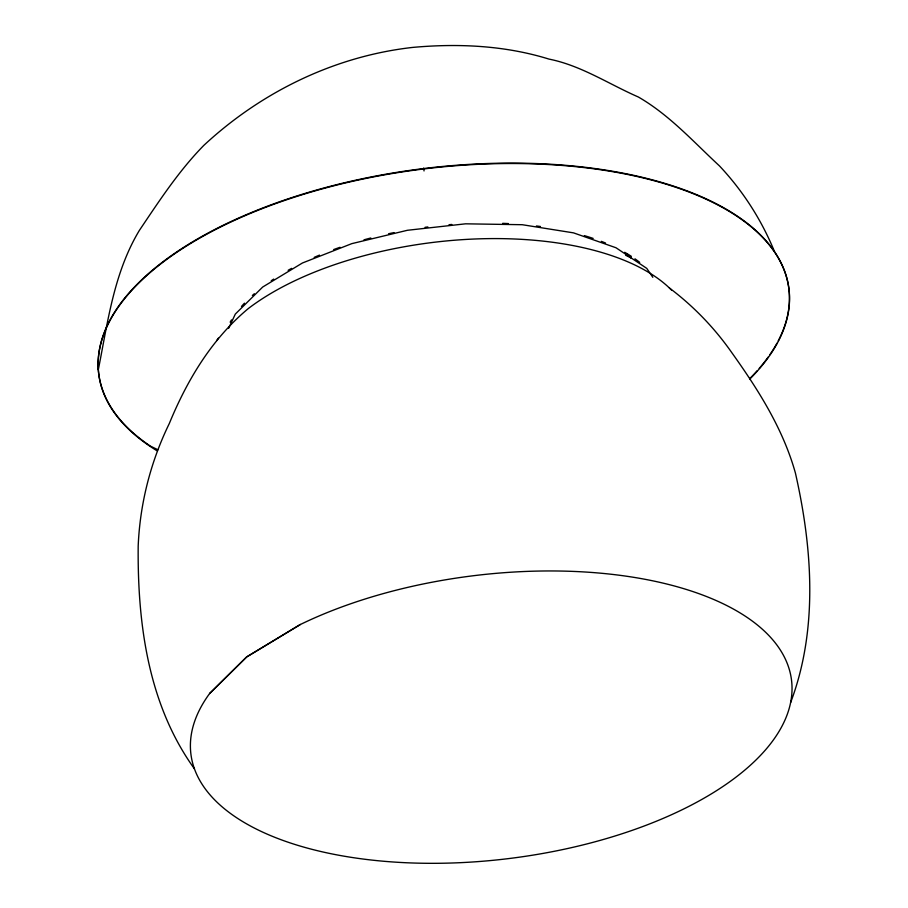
<?xml version="1.0" encoding="UTF-8"?>
<svg xmlns="http://www.w3.org/2000/svg" width="908" height="908" viewBox="0 0 908 908"><rect width="100%" height="100%" fill="white"/><g stroke="black" fill="none" stroke-linecap="round" stroke-linejoin="round"><path stroke-width="1.36" d="M98.348 369.556C107.768 322.09 113.886 272.752 139.321 230.484C159.195 200.952 178.785 170.897 203.812 145.393C261.266 91.992 334.519 56.182 412.72 47.409C458.404 43.266 504.984 45.445 549 59.099C581.12 65.49 608.712 84.058 638.358 97.008C669.4 114.896 693.417 141.807 719.454 165.903C742.903 190.862 761.551 219.918 774.501 251.629M790.607 702.599C818.324 629.357 812.388 548.08 795.431 473.113C783.105 428.826 758.271 389.77 731.837 352.701C714.562 327.97 693.496 306.132 669.4 287.995M228.68 328.253L235.32 314.077L262.707 287.019L302.432 262.991L351.805 243.639L407.442 230.28L465.577 223.822L522.214 224.707L573.527 232.868L615.999 247.759L646.734 268.359L652.818 277.315M671.534 290.095A245.625 115.691 -7 0 0 473.443 239.054A245.625 115.691 -7 0 0 248.44 308.448C211.848 338.809 187.173 380.055 169.285 423.571C150.626 461.786 139.946 503.645 138.186 546.139C137.46 623.455 148.072 704.483 194.437 768.838M209.6 693.542L246.579 657.006L300.423 624.454M209.737 693.406L246.749 656.881L300.23 624.568A302.58 142.522 -7 0 1 774.955 642.501A302.58 142.522 -7 0 1 488.027 860.784A302.58 142.522 -7 0 1 209.657 693.474M625.816 254.342L627.076 253.956L631.423 258.099M625.669 255.273L631.332 258.008M157.913 449.755L150.478 446.157A347.673 163.758 -7 0 1 391.847 173.178A347.673 163.758 -7 0 1 778.213 340.897M423.639 168.071L424.047 170.942M230.155 322.158A223.606 105.317 -7 0 1 231.495 319.9M241.483 306.461A223.606 105.317 -7 0 1 244.468 303.181M252.356 295.486A223.606 105.317 -7 0 1 254.353 293.715M271.231 280.742A223.606 105.317 -7 0 1 273.705 279.085M288.12 270.3A223.606 105.317 -7 0 1 291.616 268.371M314.179 257.384A223.606 105.317 -7 0 1 319.48 255.114M333.656 249.564A223.606 105.317 -7 0 1 340.035 247.294M363.972 239.826A223.606 105.317 -7 0 1 370.804 237.987M388.556 233.742A223.606 105.317 -7 0 1 394.072 232.584M425.023 227.329A223.606 105.317 -7 0 1 427.85 226.955M449.006 224.696A223.606 105.317 -7 0 1 451.844 224.469M502.68 223.334A223.606 105.317 -7 0 1 508.412 223.584M536.412 225.967A223.606 105.317 -7 0 1 540.464 226.489M584.377 235.637A223.606 105.317 -7 0 1 593.174 238.407M601.323 241.346A223.606 105.317 -7 0 1 605.511 243.004M624.693 252.288A223.606 105.317 -7 0 1 631.4 256.385M634.964 258.814A223.606 105.317 -7 0 1 639.72 262.367M216.694 340.534A245.625 115.691 -7 0 1 218.419 338.105M156.823 450.663A347.719 163.781 -7 0 1 206.525 234.309A347.719 163.781 -7 0 1 652.773 180.363A347.719 163.781 -7 0 1 749.872 378.976M776.976 343.201A347.673 163.758 -7 0 1 769.836 354.733M768.213 357.037A347.673 163.758 -7 0 1 759.179 368.455M757.193 370.714A347.673 163.758 -7 0 1 749.838 378.5"/></g></svg>
